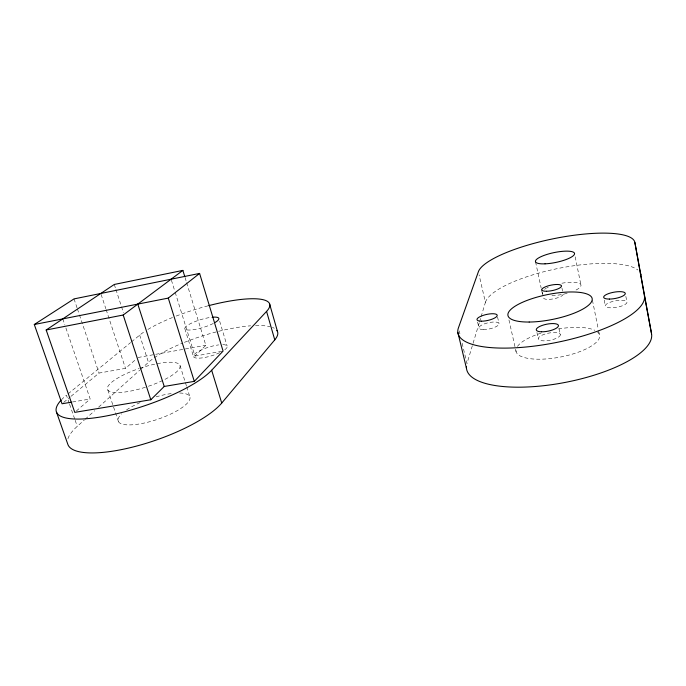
<?xml version="1.0" encoding="UTF-8"?>
<svg xmlns="http://www.w3.org/2000/svg" width="686" height="686" viewBox="0 0 686 686"><rect width="100%" height="100%" fill="white"/><g stroke="black" fill="none" stroke-linecap="round" stroke-linejoin="round"><path stroke-width="0.51" stroke-dasharray="3.43 2.57" d="M479.265 322.754L466.977 363.52L461.618 341.071M479.574 321.743L480.8 317.661M481.109 316.64L485.414 302.38L479.077 274.82M175.187 292.347L194.944 356.06L205.826 345.29L186.592 282.546M67.931 438.731A83.701 24.567 -18.9 0 1 77.261 426.34L84.387 419.943M85.175 419.232L94.668 410.7M98.621 407.141L139.764 370.157M140.553 369.445L148.459 362.337A70.684 18.282 -17.1 0 1 153.484 358.349M76.318 411.034L90.175 399.003L65.221 325.987M71.078 396.268L99.041 373.064L125.504 368.373L135.691 359.533M63.678 402.408L70.255 396.945M68.086 393.867L130.623 342.563M131.446 341.885L139.678 335.137A71.207 16.455 -16.9 0 1 144.823 331.381M138.04 357.492L205.826 345.29M194.944 356.06L222.041 351.249M72.459 402.005L90.175 399.003M69.235 403.248L66.439 395.222A84.421 22.166 -18.4 0 0 61.766 399.475M69.578 404.251L74.817 419.317M75.168 420.321L77.261 426.34M62.795 318.887L64.87 324.975M107.839 390.017L118.532 421.813M74.037 298.899L77.081 307.92M77.415 308.923L79.104 313.931M79.447 314.934L99.041 373.064M101.142 294.474L105.816 308.649M106.15 309.66L125.504 368.373M114.279 284.458L115.591 288.514M115.925 289.535L121.208 305.759M121.533 306.779L123.514 312.859M139.678 335.137L148.459 362.337M180.024 365.561L186.412 385.841M186.729 386.861L189.919 396.997M171.423 280.214L174.87 291.336M184.851 328.765L193.512 356.634M185.049 277.487L186.283 281.534M219.666 321.237L227.126 346.036M459.183 330.866L459.92 333.928M477.585 322.06L479.042 328.311M497.539 316.975L498.962 323.235M508.952 319.908L516.112 351.747M536.932 332.496L538.236 338.472M542.429 292.622L543.08 295.64M535.552 261.855L541.143 287.931M541.365 288.969L542.266 293.145M559.099 328.8L560.376 334.819A11.268 3.636 -11.2 0 1 543.544 340.856A11.268 3.636 -11.2 0 1 543.989 334.382A11.268 3.636 -11.2 0 1 560.376 334.819M561.945 288.103L562.58 291.138M575.185 256.821L581.008 285.367M592.438 300.236L598.364 329.623M598.578 330.678L599.641 335.926M604.203 300.091L605.352 305.87M625.846 296.352L626.97 302.174A10.976 3.284 -10.2 0 1 611.106 307.825A10.976 3.284 -10.2 0 1 610.411 302.166A10.976 3.284 -10.2 0 1 626.97 302.174M597.403 331.895A42.541 14.003 -10.9 0 1 563.292 356.454A42.541 14.003 -10.9 0 1 516.026 349.551M517.458 346.413A42.541 14.003 -10.9 0 1 541.957 332.839M558.404 328.954A42.541 14.003 -10.9 0 1 594.822 330.3M561.903 283.224A19.8 5.539 -11.4 0 1 579.644 283.515A19.8 5.539 -11.4 0 1 575.125 290.47M567.168 293.299A19.8 5.539 -11.4 0 1 550.386 295.606M542.849 293.9A19.8 5.539 -11.4 0 1 542.146 292.287M544.581 289.32A19.8 5.539 -11.4 0 1 546.236 288.291M546.871 287.949A19.8 5.539 -11.4 0 1 548.26 287.271M485.414 302.38A79.396 22.269 -11.3 0 1 555.42 269.023A79.396 22.269 -11.3 0 1 637.8 269.975M563.223 294.183A10.041 2.864 -11.4 0 1 551.784 299.122A10.041 2.864 -11.4 0 1 543.938 296.832M222.77 344.638A17.63 4.553 -17.1 0 1 223.636 350.546M219.7 352.69A17.63 4.553 -17.1 0 1 197.894 358.169A17.63 4.553 -17.1 0 1 197.122 352.227A17.63 4.553 -17.1 0 1 218.688 344.895M213.295 323.466A17.759 4.099 -16.9 0 1 190.039 330.026A17.759 4.099 -16.9 0 1 188.77 324.572A17.759 4.099 -16.9 0 1 211.845 317.258M179.672 393.027A37.841 10.959 -18.7 0 1 182.039 407.621A37.841 10.959 -18.7 0 1 134.645 424.6A37.841 10.959 -18.7 0 1 121.679 413.804M126.55 409.928A37.841 10.959 -18.7 0 1 140.922 402.253M156.108 396.834A37.841 10.959 -18.7 0 1 173.266 393.335M139.79 368.296A38.159 9.887 -18.2 0 1 179.972 365.415A38.159 9.887 -18.2 0 1 146.384 386.938M145.406 387.256A38.159 9.887 -18.2 0 1 107.513 389.374A38.159 9.887 -18.2 0 1 138.872 368.605M154.204 357.843A70.684 18.282 -17.1 0 1 182.553 343.12M184.397 342.365A70.684 18.282 -17.1 0 1 217.625 331.57M218.62 331.321A70.684 18.282 -17.1 0 1 250.673 325.816M255.535 325.558A70.684 18.282 -17.1 0 1 270.224 326.733M272.419 327.419A70.684 18.282 -17.1 0 1 274.263 328.251M147.876 329.46A71.207 16.455 -16.9 0 1 173.404 317.155M176.191 316.057A71.207 16.455 -16.9 0 1 208.716 305.639M483.27 329.58A10.324 3.138 -12.5 0 0 499.091 324.049A10.324 3.138 -12.5 0 0 484.693 323.766A10.324 3.138 -12.5 0 0 483.27 329.58"/><path stroke-width="1.03" d="M56.569 412.329L68.025 444.854A83.701 24.567 -18.9 0 0 137.972 445.694A83.701 24.567 -18.9 0 0 221.732 403.051L274.76 339.862A70.684 18.282 -17.1 0 0 276.827 330.369M61.208 400.067A84.421 22.166 -18.4 0 0 108.071 415.63A84.421 22.166 -18.4 0 0 211.665 370.243L266.571 311.393L274.76 339.862M184.731 276.475L182.87 270.404L114.279 284.458L46.176 330L74.774 412.363L150.8 399.758L164.228 386.458L194.301 381.365L223.079 351.069L199.6 273.414L74.037 298.899L34.3 324.504L62.032 403.771L71.413 402.185M34.3 324.504L168.284 298.093L199.6 273.414M46.176 330L123.206 315.02L182.87 270.404M123.206 315.02L150.8 399.758M137.8 304.104L164.228 386.458M168.284 298.093L194.301 381.365M211.665 370.243L221.732 403.051M269.564 303.855L277.521 331.638M457.862 332.376L466.506 368.519M634.876 242.475L644.42 295.829A95.062 28.598 -11.4 0 1 548.191 344.012A95.062 28.598 -11.4 0 1 458.454 327.805L478.374 271.759A80.048 20.083 -11.7 0 1 558.593 237.733A80.048 20.083 -11.7 0 1 634.876 242.475L651.546 333.765A94.154 31.616 -10.9 0 1 561.508 383.105A94.154 31.616 -10.9 0 1 466.42 366.881M644.42 295.829L651.546 333.765M640.372 273.011A79.396 22.269 -11.3 0 1 640.93 274.709M208.716 305.639A71.207 16.455 -16.9 0 1 266.571 311.393M212.54 317.198A17.759 4.099 -16.9 0 1 215.147 322.446M541.58 331.801A11.293 3.541 -11.3 0 0 558.464 325.79A11.293 3.541 -11.3 0 0 542.06 325.473A11.293 3.541 -11.3 0 0 541.58 331.801M546.519 291.258A10.067 2.795 -11.5 0 0 561.525 286.071A10.067 2.795 -11.5 0 0 546.905 286.259A10.067 2.795 -11.5 0 0 546.519 291.258M529.18 322.034A42.944 12.657 -11.4 0 0 592.224 299.182A42.944 12.657 -11.4 0 0 528.76 299.782A42.944 12.657 -11.4 0 0 529.18 322.034M545.036 263.836A19.954 4.991 -11.8 0 0 574.559 253.76A19.954 4.991 -11.8 0 0 545.396 254.943A19.954 4.991 -11.8 0 0 545.036 263.836M609.382 299.07A11.002 3.207 -10.3 0 0 625.289 293.445A11.002 3.207 -10.3 0 0 608.714 293.557A11.002 3.207 -10.3 0 0 609.382 299.07M481.323 321.194A10.35 3.061 -12.5 0 0 497.187 315.671A10.35 3.061 -12.5 0 0 482.781 315.5A10.35 3.061 -12.5 0 0 481.323 321.194"/></g></svg>
